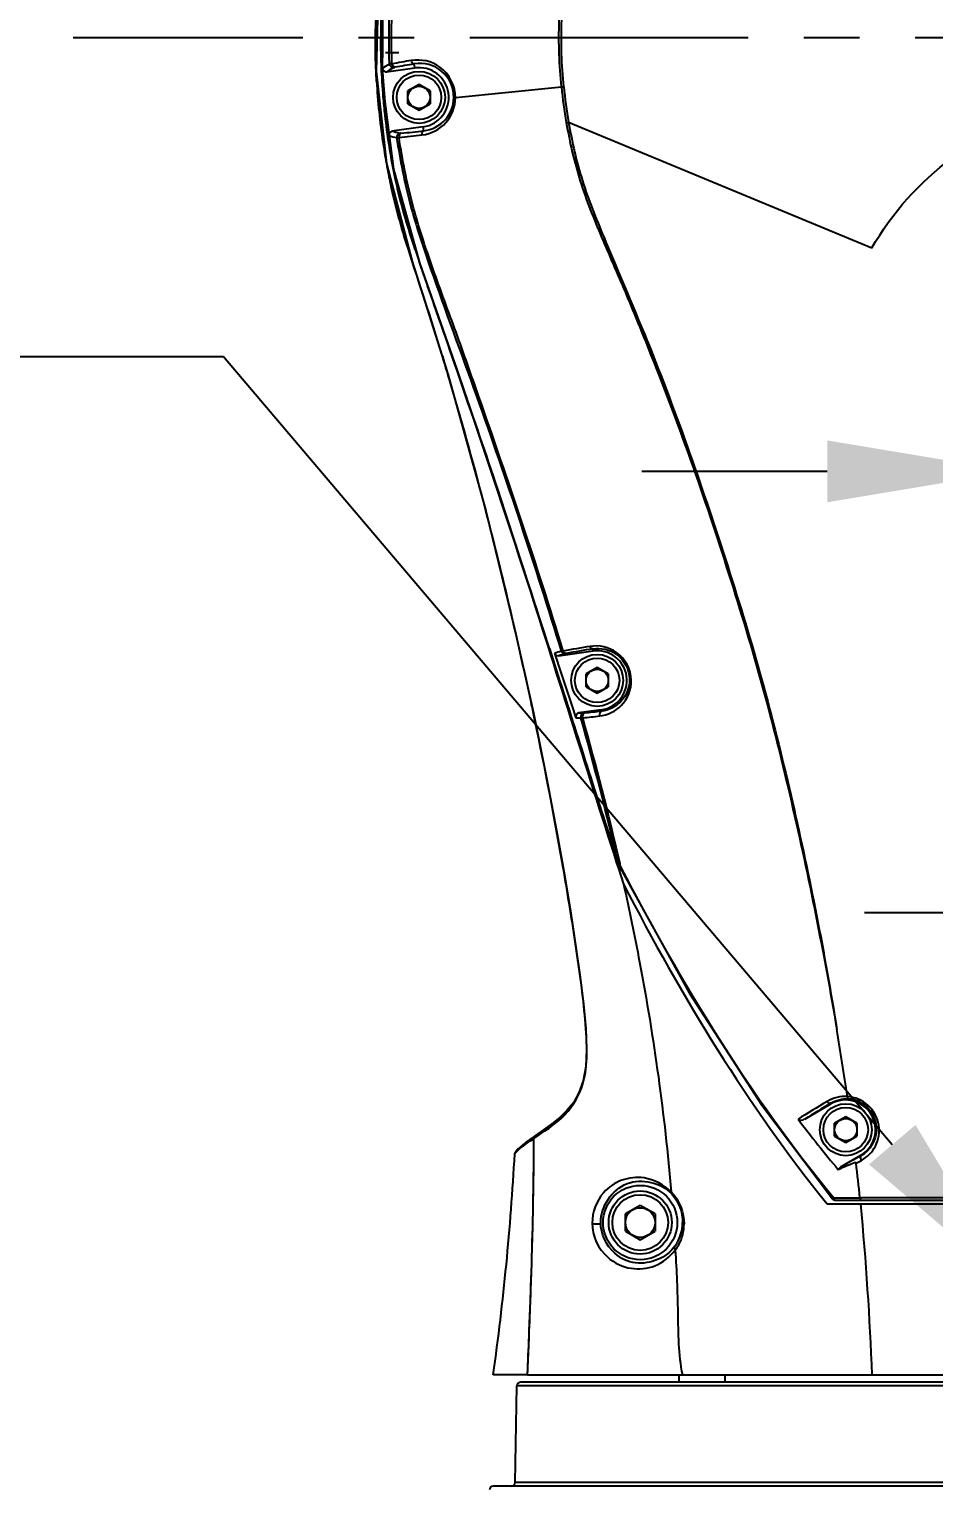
# Model space of a CAD drawing. Header units: millimetres. Extents: x 5828 to 6704, y 123 to 421.
# Drawn here: x 6402.58 to 6408.67, y 235.6 to 245.43 of the extents above; entities that cross this region are included whole.
import ezdxf
from ezdxf import colors
from ezdxf.entities.mleader import LeaderData, LeaderLine
from ezdxf.math import Vec2, Vec3

# ---------------------------------------------------------------- set-up
doc = ezdxf.new("R2010")
doc.units = ezdxf.units.MM
doc.linetypes.add('CENTER', pattern=[0.6, 0.375, -0.075, 0.075, -0.075])
for name, color, linetype in [('中心线', 7, 'Continuous'), ('外形图', 7, 'Continuous'), ('多重引线', 7, 'Continuous'), ('尺寸标注', 7, 'Continuous')]:
    doc.layers.add(name, color=color, linetype=linetype)
doc.styles.get("Standard").update_dxf_attribs({"font": 'msyh.ttc'})
doc.styles.add('微软雅黑', font='msyh.ttc', dxfattribs={"height": 1.5})
doc.dimstyles.new('尺寸标注_1_20比例', dxfattribs={"dimtxt": 1.5, "dimasz": 1.25, "dimexe": 0.5, "dimexo": 0.4, "dimgap": 0.5, "dimtad": 1, "dimdec": 1, "dimlfac": 20, "dimdsep": 46, "dimtxsty": '微软雅黑', "dimcen": 0.09, "dimadec": 0, "dimazin": 0, "dimtp": 0.01, "dimtm": 0.01, "dimtfac": 1, "dimtdec": 1, "dimtofl": 0, "dimtmove": 0, "dimatfit": 3, "dimfxl": 1, "dimtolj": 1, "dimarcsym": 0})

# ---------------------------------------------------------------- blocks, each defined once
blk = doc.blocks.new('*D1085')
at = {"layer": 'Defpoints', "color": 0}
for p in [(6409.4545, 239.3737), (6410.7045, 222.0245), (6410.7045, 221.4555)]:
    blk.add_point(p, dxfattribs=at)
at = {"layer": '尺寸标注', "color": 0, "lineweight": -2}
for p, q in [((6409.4545, 238.9737), (6409.4545, 221.5245)), ((6410.7045, 221.8555), (6410.7045, 222.5245)), ((6408.2045, 222.0245), (6403.3723, 222.0245)), ((6411.9545, 222.0245), (6413.2045, 222.0245))]:
    blk.add_line(p, q, dxfattribs=at)
at = {"layer": '尺寸标注', "color": 0}
for points in [[(6408.2045, 221.8161), (6408.2045, 222.2328), (6409.4545, 222.0245)], [(6411.9545, 222.2328), (6411.9545, 221.8161), (6410.7045, 222.0245)]]:
    blk.add_solid(points, dxfattribs=at)
at = {"layer": '尺寸标注', "color": 0, "insert": (6404.979, 223.2961), "char_height": 1.5, "attachment_point": 5, "style": '微软雅黑'}
blk.add_mtext('\\A1;\\A1;{\\fAlibaba PuHuiTi 3.0 55 Regular|b0|i0|c134|p18;25}', dxfattribs=at)
blk = doc.blocks.new('*D1086')
at = {"layer": 'Defpoints', "color": 0}
for p in [(6374.8045, 277.1443), (6410.7045, 221.4555), (6410.7045, 217.572)]:
    blk.add_point(p, dxfattribs=at)
at = {"layer": '尺寸标注', "color": 0, "lineweight": -2}
for p, q in [((6374.8045, 276.7443), (6374.8045, 217.072)), ((6410.7045, 221.0555), (6410.7045, 217.072)), ((6376.0545, 217.572), (6409.4545, 217.572))]:
    blk.add_line(p, q, dxfattribs=at)
at = {"layer": '尺寸标注', "color": 0}
for points in [[(6376.0545, 217.7803), (6376.0545, 217.3636), (6374.8045, 217.572)], [(6409.4545, 217.3636), (6409.4545, 217.7803), (6410.7045, 217.572)]]:
    blk.add_solid(points, dxfattribs=at)
at = {"layer": '尺寸标注', "color": 0, "insert": (6392.7545, 218.8436), "char_height": 1.5, "attachment_point": 5, "style": '微软雅黑'}
blk.add_mtext('\\A1;\\A1;{\\fAlibaba PuHuiTi 3.0 55 Regular|b0|i0|c134|p18;718}', dxfattribs=at)
blk = doc.blocks.new('*D1153')
at = {"layer": 'Defpoints', "color": 0}
for p in [(6412.2045, 242.4514), (6409.2045, 236.9693), (6412.2045, 236.9693)]:
    blk.add_point(p, dxfattribs=at)
at = {"layer": '尺寸标注', "color": 0, "lineweight": -2}
for p, q in [((6409.2045, 237.3693), (6409.2045, 242.9514)), ((6412.2045, 237.3693), (6412.2045, 242.9514)), ((6407.9545, 242.4514), (6406.7045, 242.4514)), ((6413.4545, 242.4514), (6420.1196, 242.4514))]:
    blk.add_line(p, q, dxfattribs=at)
at = {"layer": '尺寸标注', "color": 0}
for points in [[(6407.9545, 242.2431), (6407.9545, 242.6597), (6409.2045, 242.4514)], [(6413.4545, 242.6597), (6413.4545, 242.2431), (6412.2045, 242.4514)]]:
    blk.add_solid(points, dxfattribs=at)
at = {"layer": '尺寸标注', "color": 0, "insert": (6418.5563, 243.7266), "char_height": 1.5, "attachment_point": 5, "style": '微软雅黑'}
blk.add_mtext('\\A1;60', dxfattribs=at)
blk = doc.blocks.new('*D1158')
at = {"layer": 'Defpoints', "color": 0}
for p in [(6410.7045, 240.0772), (6410.7045, 239.4799), (6412.2045, 236.9693)]:
    blk.add_point(p, dxfattribs=at)
at = {"layer": '尺寸标注', "color": 0, "lineweight": -2}
for p, q in [((6412.2045, 237.3693), (6412.2045, 239.9799)), ((6410.7045, 239.6772), (6410.7045, 238.9799)), ((6409.4545, 239.4799), (6408.2045, 239.4799)), ((6413.4545, 239.4799), (6420.2386, 239.4799))]:
    blk.add_line(p, q, dxfattribs=at)
at = {"layer": '尺寸标注', "color": 0}
for points in [[(6409.4545, 239.2716), (6409.4545, 239.6882), (6410.7045, 239.4799)], [(6413.4545, 239.6882), (6413.4545, 239.2716), (6412.2045, 239.4799)]]:
    blk.add_solid(points, dxfattribs=at)
at = {"layer": '尺寸标注', "color": 0, "insert": (6418.6874, 240.7551), "char_height": 1.5, "attachment_point": 5, "style": '微软雅黑'}
blk.add_mtext('\\A1;30', dxfattribs=at)

msp = doc.modelspace()

# ---------------------------------------------------------------- linework, layer by layer
at = {"layer": '中心线', "linetype": 'CENTER', "ltscale": 5}
msp.add_line((6416.4211, 245.3693), (6402.8741, 245.3693), dxfattribs=at)
at = {"layer": '外形图', "linetype": 'ByBlock'}
for p, q in [((6405.0681, 245.2693), (6404.9794, 245.2693)), ((6404.9148, 245.145), (6404.9845, 244.5247)), ((6404.9862, 245.1403), (6405.1764, 245.1673)), ((6405.022, 245.1949), (6405.0059, 245.1934)), ((6405.1764, 245.1673), (6405.1726, 245.1941)), ((6405.2045, 245.0559), (6405.1295, 245.0126)), ((6405.2795, 245.0126), (6405.2045, 245.0559)), ((6405.1295, 244.926), (6405.1295, 245.0126)), ((6405.2795, 245.0126), (6405.2795, 244.926)), ((6405.4493, 244.9674), (6406.164, 245.0391)), ((6405.1295, 244.926), (6405.2045, 244.8827)), ((6405.2045, 244.8827), (6405.2795, 244.926)), ((6405.2326, 244.7713), (6405.0219, 244.7414)), ((6405.2364, 244.7446), (6405.2326, 244.7713)), ((6406.2119, 244.8024), (6408.2545, 243.956)), ((6405.7326, 242.331), (6405.8081, 242.1025)), ((6406.0825, 241.2597), (6406.1539, 241.0374)), ((6406.145, 241.21), (6406.3768, 241.2424)), ((6406.3768, 241.2424), (6406.3749, 241.2564)), ((6406.4045, 241.1309), (6406.3295, 241.0876)), ((6406.4795, 241.0876), (6406.4045, 241.1309)), ((6406.3295, 241.001), (6406.3295, 241.0876)), ((6406.4795, 241.0876), (6406.4795, 241.001)), ((6406.3295, 241.001), (6406.4045, 240.9577)), ((6406.4045, 240.9577), (6406.4795, 241.001)), ((6406.4321, 240.8462), (6406.2816, 240.8252)), ((6406.4333, 240.8376), (6406.4321, 240.8462)), ((6406.5358, 239.8146), (6406.5474, 239.7788)), ((6406.5456, 239.8178), (6406.5445, 239.8174)), ((6406.5445, 239.8174), (6406.5476, 239.8085)), ((6406.5474, 239.7788), (6406.5819, 239.673)), ((6406.5476, 239.8085), (6406.5588, 239.7825)), ((6406.5642, 239.7853), (6406.5588, 239.7825)), ((6407.8038, 238.0911), (6407.9795, 238.1925)), ((6407.9795, 238.1925), (6407.9769, 238.1969)), ((6408.0795, 238.1059), (6408.0045, 238.0626)), ((6408.0045, 237.976), (6408.0045, 238.0626)), ((6408.1545, 238.0626), (6408.0795, 238.1059)), ((6408.1545, 238.0626), (6408.1545, 237.976)), ((6405.9785, 237.9603), (6405.9799, 237.9684)), ((6405.9799, 237.9684), (6405.9838, 237.9758)), ((6405.9838, 237.9758), (6405.9896, 237.9812)), ((6405.9896, 237.9812), (6405.99, 237.9815)), ((6408.0045, 237.976), (6408.0795, 237.9327)), ((6408.0795, 237.9327), (6408.1545, 237.976)), ((6405.8529, 237.8679), (6405.8511, 237.864)), ((6405.8696, 237.8883), (6405.8533, 237.8686)), ((6405.8752, 237.8932), (6405.8604, 237.8765)), ((6405.8623, 237.8715), (6405.8632, 237.8725)), ((6408.1795, 237.8461), (6408.0543, 237.7739)), ((6408.181, 237.8435), (6408.1795, 237.8461)), ((6406.6945, 237.5098), (6406.5945, 237.4521)), ((6406.7945, 237.4521), (6406.6945, 237.5098)), ((6407.954, 237.5193), (6413.0872, 237.5193)), ((6407.9988, 237.5599), (6407.9909, 237.5534)), ((6407.9988, 237.5599), (6408.0102, 237.5599)), ((6408.0102, 237.5599), (6408.1744, 237.5599)), ((6408.0102, 237.5443), (6412.9999, 237.5443)), ((6408.1744, 237.5598), (6408.1845, 237.5598)), ((6406.5945, 237.3366), (6406.5945, 237.4521)), ((6406.7945, 237.4521), (6406.7945, 237.3366)), ((6406.5945, 237.3366), (6406.6945, 237.2789)), ((6406.6945, 237.2789), (6406.7945, 237.3366)), ((6405.9348, 236.3693), (6405.7045, 236.3693)), ((6405.8523, 235.6439), (6405.8637, 236.2948)), ((6415.5443, 236.2948), (6405.8637, 236.2948)), ((6415.5193, 236.3193), (6405.8887, 236.3193)), ((6405.9348, 236.3688), (6415.4742, 236.3688)), ((6406.9545, 236.3693), (6406.9545, 236.3193)), ((6407.2676, 236.3193), (6407.2676, 236.3693)), ((6415.7049, 235.6193), (6405.7041, 235.6193)), ((6415.5567, 235.6439), (6405.8523, 235.6439))]:
    msp.add_line(p, q, dxfattribs=at)
for points in [[(6414.382, 245.0628), (6414.0803, 246.099), (6413.7701, 246.9127), (6413.3991, 247.5964), (6412.9739, 248.1889), (6412.5284, 248.6585), (6412.0384, 249.0483), (6411.4968, 249.3679), (6410.9146, 249.6106), (6410.3057, 249.7704), (6409.6807, 249.8445), (6409.0477, 249.8316), (6408.4227, 249.732), (6407.8217, 249.5486), (6407.2532, 249.2843), (6406.7247, 248.9427), (6406.2473, 248.5308), (6405.8327, 248.0586), (6405.489, 247.5363), (6405.2211, 246.972), (6405.0339, 246.376), (6404.9311, 245.7624), (6404.9148, 245.145)], [(6404.9598, 245.6971), (6404.955, 245.0797)], [(6405.0343, 245.1698), (6405.0356, 245.1702), (6405.0383, 245.1708), (6405.0423, 245.1715)], [(6404.955, 245.0797), (6405.0317, 244.4855), (6405.2069, 243.8552), (6405.461, 243.1314), (6405.7535, 242.268), (6406.1023, 241.1969), (6406.5445, 239.8174)], [(6405.0827, 244.7276), (6405.079, 244.7272), (6405.0762, 244.727), (6405.0749, 244.727)], [(6404.9845, 244.5247), (6405.1585, 243.8653), (6405.4007, 243.0989), (6405.6549, 242.1849)], [(6405.6549, 242.1849), (6405.8486, 241.3938), (6405.9744, 240.8254), (6406.0631, 240.3885), (6406.1303, 240.0335), (6406.1833, 239.7345), (6406.2261, 239.4763), (6406.2611, 239.2493), (6406.2895, 239.047), (6406.3119, 238.8652), (6406.3276, 238.7005), (6406.3334, 238.5571), (6406.3274, 238.442), (6406.3106, 238.3477), (6406.2819, 238.2668), (6406.244, 238.2013), (6406.2005, 238.1475), (6406.1518, 238.1011), (6406.0988, 238.0589), (6406.0427, 238.0183), (6405.9896, 237.9812)], [(6406.1175, 241.2268), (6406.1235, 241.2171), (6406.1333, 241.2111), (6406.145, 241.21)], [(6406.1753, 241.2417), (6406.1694, 241.241), (6406.1649, 241.2406), (6406.162, 241.2406)], [(6406.2941, 240.7926), (6406.2972, 240.7922), (6406.3015, 240.7921), (6406.3071, 240.7924)], [(6406.5588, 239.7825), (6407.0245, 238.941), (6407.5132, 238.1838), (6407.9909, 237.5534)], [(6408.0899, 238.2425), (6408.0918, 238.2345), (6408.0944, 238.229), (6408.0977, 238.2266)], [(6405.9896, 237.9812), (6405.915, 237.9275), (6405.8696, 237.8883)], [(6405.9723, 237.969), (6405.9273, 237.9368), (6405.9224, 237.9328)], [(6405.9785, 237.9603), (6405.9799, 237.9684), (6405.9838, 237.9758), (6405.9896, 237.9812)], [(6405.8511, 237.864), (6405.8504, 237.8621), (6405.8497, 237.8587), (6405.8496, 237.8568)], [(6406.9044, 237.5892), (6406.9029, 237.592), (6406.9026, 237.5956), (6406.9033, 237.6001)], [(6408.1744, 237.5599), (6408.1769, 237.5517), (6408.1805, 237.5462), (6408.1847, 237.5443)], [(6406.9285, 237.2351), (6406.9256, 237.2269), (6406.9264, 237.2174), (6406.931, 237.2081)]]:
    msp.add_lwpolyline(points, dxfattribs=at)
for centre, radius in [((6405.2045, 244.9693), 0.175), ((6405.2045, 244.9693), 0.15), ((6405.2045, 244.9693), 0.075), ((6406.4045, 241.0443), 0.175), ((6406.4045, 241.0443), 0.15), ((6406.4045, 241.0443), 0.075), ((6408.0795, 238.0193), 0.175), ((6408.0795, 238.0193), 0.15), ((6408.0795, 238.0193), 0.075), ((6406.6945, 237.3943), 0.25), ((6406.6945, 237.3943), 0.2125), ((6406.6945, 237.3943), 0.1875), ((6406.6945, 237.3943), 0.1)]:
    msp.add_circle(centre, radius, dxfattribs=at)
for centre, radius, start, end in [((6409.4547, 245.3557), 4.5093, 181.26687, 183.51256), ((6409.5207, 245.3619), 4.574, 180.48081, 182.81901), ((6409.3995, 245.3596), 4.4461, 182.52206, 188.36075), ((6414.3851, 191.5543), 54.4516, 99.76147, 99.9014), ((6414.3911, 191.6116), 54.3697, 99.76177, 99.90112), ((6405.2117, 244.9704), 0.2271, 359.68586, 99.91909), ((6405.2045, 244.9693), 0.2, 278.08263, 98.08263), ((6409.477, 245.3429), 4.5665, 183.32747, 188.48115), ((6409.652, 245.3677), 4.7055, 182.8115, 183.51229), ((6409.5247, 245.3598), 4.5794, 183.51023, 184.81027), ((6409.7124, 245.3714), 4.766, 183.51215, 184.13611), ((6406.0909, 245.9916), 0.9553, 274.37729, 275.31859), ((6409.4523, 245.3597), 3.2882, 185.57182, 189.75593), ((6409.7683, 245.3754), 4.8221, 184.13603, 184.71019), ((6409.5817, 245.3647), 4.6366, 184.81086, 186.37997), ((6409.5229, 245.353), 4.5756, 184.68191, 187.61294), ((6405.1959, 244.9682), 0.2533, 276.39108, 359.83058), ((6405.2117, 244.9702), 0.227, 276.23712, 359.7356), ((6409.4919, 245.3711), 3.3444, 185.69654, 189.83316), ((6409.4508, 245.3487), 4.5048, 186.36342, 188.89604), ((6408.9681, 245.277), 4.0157, 187.5875, 192.0986), ((6399.8117, 293.0924), 48.6513, 276.21982, 276.40193), ((6406.076, 245.6284), 0.8372, 278.29238, 279.33811), ((6409.344, 245.3227), 4.4319, 188.47649, 190.37225), ((6409.0906, 245.2912), 4.14, 188.88083, 192.6758), ((6399.2727, 297.6467), 53.2638, 276.24796, 276.41532), ((6409.3457, 245.3305), 4.4347, 189.42624, 190.46489), ((6409.1461, 245.2865), 4.2308, 190.37232, 192.34574), ((6409.3664, 245.3344), 4.4558, 190.46565, 192.55146), ((6421.9681, 249.5048), 17.6871, 198.81491, 198.98914), ((6369.2731, 232.3968), 37.6795, 16.41446, 16.7471), ((6384.3159, 236.906), 21.9763, 16.16952, 16.71504), ((6380.4873, 235.6761), 25.9956, 14.49998, 16.46582), ((6376.0591, 234.5148), 30.5737, 11.99365, 14.52911), ((6281.1132, 201.0444), 131.2806, 17.838229, 18.22509), ((6407.2538, 237.8227), 3.5642, 107.39075, 108.12489), ((6412.2679, 206.6341), 35.1398, 99.68438, 99.98452), ((6412.0978, 207.6431), 34.0971, 99.66233, 99.96911), ((6406.4045, 241.0443), 0.2, 277.94772, 97.94772), ((6375.5247, 234.3967), 31.121, 11.82351, 12.00189), ((6406.3053, 246.1842), 5.359, 269.74651, 270.08981), ((6403.0256, 272.5877), 31.9324, 275.9215, 276.12604), ((6387.0575, 235.3123), 20.002, 13.01766, 15.90131), ((6403.0289, 272.2524), 31.6303, 275.94886, 276.15701), ((6387.0622, 235.3419), 20.0018, 12.93755, 15.81316), ((6406.693, 239.8786), 0.1595, 202.43148, 207.11473), ((6461.1122, 151.0731), 102.0486, 121.378226, 121.492303), ((6408.0795, 238.0193), 0.2, 300, 120), ((6408.0826, 238.0227), 0.2045, 359.06039, 85.75079), ((6415.6291, 244.0736), 9.8873, 217.23939, 219.76327), ((6376.8039, 238.06), 29.1747, 358.74064, 359.80424), ((6410.4891, 231.4075), 7.9552, 124.39767, 124.54203), ((6405.8762, 237.8544), 0.0269, 148.3092, 159.01205), ((6405.8767, 237.8541), 0.0274, 142.1536, 148.27882), ((6387.9914, 238.8467), 17.8855, 352.03805, 356.82727), ((6408.0102, 237.5693), 0.025, 219.44142, 270.00205), ((6411.998, -1894.0332), 2131.5964, 89.9730614, 90.1025044), ((6372.2322, 238.1589), 33.7475, 358.26667, 358.74337), ((6406.7009, 237.3973), 0.2795, 324.53431, 359.39589), ((6365.7938, 238.3527), 40.1888, 357.91597, 358.26809), ((6336.6103, 239.4563), 69.3932, 357.450371, 357.881665), ((6405.8887, 236.2943), 0.025, 90, 179), ((6405.704, 235.5943), 0.025, 90, 178.2299), ((6405.8273, 235.6443), 0.025, 270.00085, 359)]:
    msp.add_arc(centre, radius, start, end, dxfattribs=at)
for points, knots in [([(6404.9182, 245.0779), (6404.8846, 245.657), (6405.0495, 246.8412), (6405.9495, 248.3801), (6407.3622, 249.4709), (6409.0819, 249.9478), (6410.8535, 249.7494), (6412.4278, 248.9014), (6413.3601, 247.7471), (6413.8833, 246.7054), (6414.066, 246.1506), (6414.1526, 245.8726)], [0, 0, 0, 0, 0.124893, 0.249815, 0.374756, 0.499695, 0.624629, 0.749561, 0.87458, 0.937309, 1, 1, 1, 1]), ([(6413.7891, 246.6411), (6413.6234, 247.1502), (6413.1159, 248.1205), (6411.907, 249.2266), (6410.3834, 249.8359), (6408.7445, 249.8738), (6407.1938, 249.34), (6405.93, 248.2941), (6405.1116, 246.8748), (6404.9347, 245.7909), (6404.9465, 245.256)], [0, 0, 0, 0, 0.125059, 0.250048, 0.375047, 0.500051, 0.625038, 0.750046, 0.875034, 1, 1, 1, 1]), ([(6414.4266, 242.6117), (6414.4117, 242.9639), (6414.36, 243.6673), (6414.2266, 244.7174), (6414.0197, 245.7539), (6413.7804, 246.7873), (6413.3097, 247.7445), (6412.6432, 248.5749), (6411.7985, 249.226), (6410.5095, 249.807), (6408.6949, 249.9397), (6407.0179, 249.2342), (6405.9831, 248.2694), (6405.1987, 247.0952), (6404.941, 246.0224), (6404.9468, 245.3235)], [0, 0, 0, 0, 0.062737, 0.12547, 0.188196, 0.250917, 0.313571, 0.376217, 0.438857, 0.501499, 0.625927, 0.750336, 0.812977, 0.875617, 1, 1, 1, 1]), ([(6405.0059, 245.1934), (6404.984, 245.7163), (6405.1345, 246.7789), (6405.892, 248.1902), (6407.0922, 249.2528), (6408.0935, 249.6388), (6408.6076, 249.7377)], [0, 0, 0, 0, 0.249933, 0.499961, 0.749999, 1, 1, 1, 1]), ([(6405.022, 245.1949), (6405.0007, 245.7156), (6405.151, 246.7737), (6405.9047, 248.1797), (6407.0995, 249.2391), (6408.097, 249.6246), (6408.6093, 249.7235)], [0, 0, 0, 0, 0.249871, 0.499834, 0.749867, 1, 1, 1, 1]), ([(6406.1638, 245.0391), (6406.1189, 245.4805), (6406.2114, 246.3922), (6406.8768, 247.5861), (6407.9605, 248.4222), (6409.2852, 248.7637), (6410.6385, 248.5559), (6411.7966, 247.8316), (6412.4542, 246.8928), (6412.7062, 246.0379), (6412.8037, 245.604), (6412.8514, 245.3869)], [0, 0, 0, 0, 0.124924, 0.249903, 0.374884, 0.499868, 0.624865, 0.749845, 0.874721, 0.9374, 1, 1, 1, 1]), ([(6406.1794, 245.0404), (6406.1355, 245.4797), (6406.2287, 246.3868), (6406.8906, 247.575), (6407.9687, 248.4081), (6409.2878, 248.7484), (6410.6356, 248.541), (6411.7875, 247.8184), (6412.4436, 246.8844), (6412.6933, 246.0322), (6412.7912, 245.6001), (6412.8387, 245.3836)], [0, 0, 0, 0, 0.124877, 0.249782, 0.374713, 0.499726, 0.624758, 0.749717, 0.874604, 0.937327, 1, 1, 1, 1]), ([(6405.0423, 245.1715), (6405.0375, 245.171), (6405.0275, 245.1791), (6405.0227, 245.1889), (6405.022, 245.1949)], [0, 0, 0, 0, 0.441843, 1, 1, 1, 1]), ([(6405.1723, 245.1941), (6405.1677, 245.1937), (6405.1572, 245.2008), (6405.1538, 245.2115), (6405.153, 245.2176)], [0, 0, 0, 0, 0.428948, 1, 1, 1, 1]), ([(6405.4493, 244.9674), (6405.4505, 245.0444), (6405.3739, 245.1962), (6405.2178, 245.2276), (6405.1531, 245.2176)], [0, 0, 0, 0, 0.540505, 1, 1, 1, 1]), ([(6405.4387, 244.9696), (6405.4391, 244.9686), (6405.4438, 244.9684), (6405.4467, 244.9676), (6405.4492, 244.9674)], [0, 0, 0, 0, 0.289415, 1, 1, 1, 1]), ([(6408.2545, 243.956), (6408.3904, 244.1903), (6408.7664, 244.6113), (6409.5475, 244.9666), (6410.429, 244.9695), (6410.9738, 244.7148), (6411.2045, 244.5372)], [0, 0, 0, 0, 0.240571, 0.48548, 0.741374, 1, 1, 1, 1]), ([(6405.2364, 244.7446), (6405.2318, 244.7437), (6405.2235, 244.7339), (6405.2232, 244.7227), (6405.2241, 244.7165)], [0, 0, 0, 0, 0.427397, 1, 1, 1, 1]), ([(6406.1966, 244.8), (6406.2196, 244.6668), (6406.2801, 244.4023), (6406.4329, 244.0263), (6406.5958, 243.656), (6406.7998, 243.1573), (6407.0392, 242.5293), (6407.2924, 241.7662), (6407.5255, 241.0013), (6407.7783, 239.9793), (6407.9324, 239.2082), (6408.019, 238.6942)], [0, 0, 0, 0, 0.063455, 0.126833, 0.190214, 0.253501, 0.379842, 0.505737, 0.630985, 0.755242, 1, 1, 1, 1]), ([(6406.2119, 244.8023), (6406.2349, 244.6692), (6406.2946, 244.4045), (6406.4989, 243.9038), (6406.7671, 243.2862), (6407.0478, 242.5293), (6407.3022, 241.7668), (6407.5337, 241.0014), (6407.7848, 239.9794), (6407.9377, 239.2082), (6408.0191, 238.6937)], [0, 0, 0, 0, 0.063458, 0.126855, 0.253536, 0.379887, 0.5058, 0.631072, 0.755347, 1, 1, 1, 1]), ([(6405.0536, 244.6984), (6405.0765, 244.5479), (6405.1352, 244.2484), (6405.3295, 243.6715), (6405.6984, 242.6789), (6405.9861, 241.8179), (6406.162, 241.2407)], [0, 0, 0, 0, 0.125652, 0.251182, 0.501888, 1, 1, 1, 1]), ([(6405.0538, 244.6984), (6405.0554, 244.698), (6405.0608, 244.6988), (6405.066, 244.699), (6405.0695, 244.6993)], [0, 0, 0, 0, 0.323419, 1, 1, 1, 1]), ([(6405.0827, 244.7276), (6405.0779, 244.7267), (6405.0705, 244.7162), (6405.0686, 244.7053), (6405.0695, 244.6993)], [0, 0, 0, 0, 0.443658, 1, 1, 1, 1]), ([(6406.1753, 241.2417), (6406, 241.8188), (6405.7558, 242.5333), (6405.455, 243.3887), (6405.295, 243.8154), (6405.151, 244.2491), (6405.092, 244.5488), (6405.0695, 244.6993)], [0, 0, 0, 0, 0.497948, 0.623186, 0.748615, 0.874292, 1, 1, 1, 1]), ([(6405.2599, 243.7012), (6405.4861, 243.0581), (6405.9241, 241.7665), (6406.3258, 240.4633), (6406.5358, 239.8146)], [0, 0, 0, 0, 0.499998, 1, 1, 1, 1]), ([(6406.1885, 241.224), (6406.183, 241.2232), (6406.1712, 241.2258), (6406.1638, 241.2354), (6406.162, 241.2406)], [0, 0, 0, 0, 0.496545, 1, 1, 1, 1]), ([(6406.1949, 241.2253), (6406.1909, 241.2249), (6406.1816, 241.2287), (6406.1769, 241.237), (6406.1753, 241.2417)], [0, 0, 0, 0, 0.445602, 1, 1, 1, 1]), ([(6406.1885, 241.224), (6406.1893, 241.2242), (6406.1914, 241.2247), (6406.1936, 241.2251), (6406.195, 241.2253)], [0, 0, 0, 0, 0.367738, 1, 1, 1, 1]), ([(6406.4214, 240.8046), (6406.475, 240.8114), (6406.5886, 240.8642), (6406.6644, 241.0557), (6406.5613, 241.2528), (6406.417, 241.2824), (6406.3566, 241.2732)], [0, 0, 0, 0, 0.219335, 0.46676, 0.75193, 1, 1, 1, 1]), ([(6406.3749, 241.2564), (6406.3713, 241.2561), (6406.3624, 241.2602), (6406.3582, 241.2683), (6406.3566, 241.2732)], [0, 0, 0, 0, 0.414712, 1, 1, 1, 1]), ([(6406.3749, 241.2564), (6406.4286, 241.2658), (6406.5583, 241.2375), (6406.6497, 241.061), (6406.5818, 240.8907), (6406.4809, 240.8425), (6406.4333, 240.8376)], [0, 0, 0, 0, 0.247861, 0.535521, 0.782698, 1, 1, 1, 1]), ([(6406.32, 240.8257), (6406.3187, 240.8255), (6406.3166, 240.8253), (6406.3145, 240.8252), (6406.3137, 240.8252)], [0, 0, 0, 0, 0.616678, 1, 1, 1, 1]), ([(6405.995, 237.9716), (6406.0708, 238.0236), (6406.2185, 238.1185), (6406.3269, 238.3414), (6406.3393, 238.5667), (6406.3162, 238.8771), (6406.2581, 239.2869), (6406.1502, 239.9488), (6406.0543, 240.444), (6405.9854, 240.7733)], [0, 0, 0, 0, 0.093142, 0.173334, 0.239746, 0.320145, 0.488797, 0.658936, 1, 1, 1, 1]), ([(6406.2607, 240.7929), (6406.2662, 240.7928), (6406.2774, 240.7927), (6406.2885, 240.7926), (6406.2941, 240.7926)], [0, 0, 0, 0, 0.494824, 1, 1, 1, 1]), ([(6406.551, 239.8059), (6406.5529, 239.8023), (6406.557, 239.7952), (6406.5617, 239.7885), (6406.5642, 239.7853)], [0, 0, 0, 0, 0.500193, 1, 1, 1, 1]), ([(6406.5821, 239.6725), (6406.6208, 239.4982), (6406.7623, 238.8135), (6406.8594, 238.1193), (6406.9028, 237.6005)], [0, 0, 0, 0, 0.255404, 1, 1, 1, 1]), ([(6407.9769, 238.1969), (6407.9735, 238.1952), (6407.9627, 238.1978), (6407.9564, 238.205), (6407.9534, 238.2095)], [0, 0, 0, 0, 0.411355, 1, 1, 1, 1]), ([(6408.1846, 237.8126), (6408.2239, 237.8346), (6408.2931, 237.9044), (6408.3174, 238.0548), (6408.2426, 238.1962), (6408.1408, 238.2389), (6408.0903, 238.2426)], [0, 0, 0, 0, 0.232772, 0.476328, 0.738279, 1, 1, 1, 1]), ([(6405.8632, 237.8725), (6405.869, 237.8784), (6405.9049, 237.9109), (6405.9454, 237.9378), (6405.9785, 237.9603)], [0, 0, 0, 0, 0.171544, 1, 1, 1, 1]), ([(6405.8496, 237.8568), (6405.8495, 237.8551), (6405.8563, 237.8674), (6405.859, 237.8681), (6405.8623, 237.8715)], [0, 0, 0, 0, 0.262378, 1, 1, 1, 1]), ([(6405.8496, 237.8568), (6405.8496, 237.8581), (6405.85, 237.8605), (6405.8507, 237.8629), (6405.8511, 237.864)], [0, 0, 0, 0, 0.502666, 1, 1, 1, 1]), ([(6405.855, 237.8709), (6405.8559, 237.872), (6405.8576, 237.8739), (6405.8596, 237.8756), (6405.8607, 237.8762)], [0, 0, 0, 0, 0.514778, 1, 1, 1, 1]), ([(6408.149, 237.7934), (6408.1501, 237.8046), (6408.1112, 237.7837), (6408.0799, 237.7748), (6408.048, 237.7586), (6408.0288, 237.7495)], [0, 0, 0, 0, 0.261417, 0.503452, 1, 1, 1, 1]), ([(6408.181, 237.8435), (6408.1774, 237.8411), (6408.1762, 237.8276), (6408.1809, 237.8181), (6408.1845, 237.8126)], [0, 0, 0, 0, 0.39319, 1, 1, 1, 1]), ([(6406.9028, 237.6005), (6406.8545, 237.649), (6406.7406, 237.7098), (6406.5668, 237.6904), (6406.4179, 237.5912), (6406.3705, 237.4634), (6406.3707, 237.3906)], [0, 0, 0, 0, 0.284151, 0.49198, 0.697773, 1, 1, 1, 1]), ([(6406.4282, 237.3943), (6406.4275, 237.4999), (6406.5745, 237.7279), (6406.8341, 237.6629), (6406.9044, 237.5892)], [0, 0, 0, 0, 0.508973, 1, 1, 1, 1]), ([(6407.9988, 237.5599), (6407.9993, 237.5571), (6408.0008, 237.5522), (6408.0037, 237.5477), (6408.0055, 237.5462)], [0, 0, 0, 0, 0.550734, 1, 1, 1, 1]), ([(6408.0055, 237.5462), (6408.0062, 237.5457), (6408.0077, 237.5447), (6408.0094, 237.5443), (6408.0102, 237.5443)], [0, 0, 0, 0, 0.533954, 1, 1, 1, 1]), ([(6406.3707, 237.3906), (6406.3697, 237.3062), (6406.4401, 237.1574), (6406.6266, 237.0719), (6406.8036, 237.0894), (6406.8946, 237.1636), (6406.9309, 237.2081)], [0, 0, 0, 0, 0.332827, 0.561504, 0.773537, 1, 1, 1, 1]), ([(6406.3707, 237.3906), (6406.3792, 237.3847), (6406.3969, 237.386), (6406.4277, 237.3849), (6406.4282, 237.3943)], [0, 0, 0, 0, 0.523038, 1, 1, 1, 1]), ([(6406.9285, 237.2351), (6406.8725, 237.1572), (6406.7018, 237.0859), (6406.4902, 237.1855), (6406.4286, 237.3183), (6406.4282, 237.3943)], [0, 0, 0, 0, 0.429454, 0.660081, 1, 1, 1, 1]), ([(6406.9309, 237.2081), (6406.9396, 237.2193), (6406.9742, 237.2713), (6406.9892, 237.3354), (6406.9901, 237.3835)], [0, 0, 0, 0, 0.227095, 1, 1, 1, 1]), ([(6406.9804, 237.3943), (6406.9804, 237.3922), (6406.9831, 237.3874), (6406.9874, 237.3847), (6406.9901, 237.3835)], [0, 0, 0, 0, 0.421976, 1, 1, 1, 1]), ([(6406.9309, 237.2081), (6406.9393, 237.069), (6406.9518, 236.79), (6406.9483, 236.5064), (6406.9791, 236.3689)], [0, 0, 0, 0, 0.497097, 1, 1, 1, 1])]:
    msp.add_open_spline(points, degree=3, knots=knots, dxfattribs=at)
for points in [[(6405.0059, 245.1934), (6404.9893, 245.1846), (6404.9729, 245.1751), (6404.9577, 245.1639)], [(6404.9577, 245.164), (6404.9583, 245.1516), (6404.974, 245.1386), (6404.9862, 245.1403)], [(6404.9862, 245.1403), (6405.0013, 245.1515), (6405.0177, 245.161), (6405.0343, 245.1698)], [(6405.0343, 245.1697), (6405.0221, 245.168), (6405.0065, 245.1811), (6405.0059, 245.1934)], [(6405.0219, 244.7414), (6405.0102, 244.7397), (6404.999, 244.7248), (6405.0007, 244.7131)], [(6405.0007, 244.7131), (6405.0178, 244.7065), (6405.0358, 244.7022), (6405.0538, 244.6984)], [(6405.0749, 244.727), (6405.0569, 244.7306), (6405.039, 244.735), (6405.0219, 244.7414)], [(6405.0749, 244.727), (6405.0632, 244.7253), (6405.052, 244.7101), (6405.0538, 244.6984)], [(6405.13, 243.953), (6405.0848, 244.0941), (6405.0449, 244.2372), (6405.0132, 244.3819)], [(6405.0171, 244.3661), (6405.051, 244.2137), (6405.0939, 244.0633), (6405.1417, 243.9147)], [(6405.0416, 244.4353), (6405.0726, 244.2915), (6405.1128, 244.1495), (6405.1572, 244.0092)], [(6405.0515, 244.3828), (6405.0848, 244.2352), (6405.1278, 244.0898), (6405.1754, 243.9462)], [(6405.1572, 244.0092), (6405.1793, 243.9393), (6405.2025, 243.8698), (6405.2261, 243.8005)], [(6405.3544, 243.2541), (6405.2838, 243.4883), (6405.2045, 243.7199), (6405.13, 243.953)], [(6405.2435, 243.7496), (6405.4063, 243.2766), (6405.575, 242.8057), (6405.7326, 242.331)], [(6406.162, 241.2406), (6406.1471, 241.2362), (6406.1323, 241.2315), (6406.1175, 241.2268)], [(6406.1175, 241.2268), (6406.1653, 241.0822), (6406.2131, 240.9375), (6406.2607, 240.7929)], [(6406.1539, 241.0374), (6406.2843, 240.6308), (6406.4125, 240.2235), (6406.5456, 239.8178)], [(6406.2816, 240.8252), (6406.2688, 240.8234), (6406.2567, 240.805), (6406.2607, 240.7929)], [(6406.3137, 240.8252), (6406.3011, 240.8233), (6406.2903, 240.8046), (6406.2941, 240.7926)], [(6406.32, 240.8257), (6406.3083, 240.8236), (6406.3036, 240.8038), (6406.3071, 240.7924)], [(6406.4333, 240.8376), (6406.4218, 240.8356), (6406.418, 240.8158), (6406.4214, 240.8046)], [(6406.5642, 239.7852), (6406.5616, 239.7969), (6406.559, 239.8085), (6406.5563, 239.8201)], [(6406.5642, 239.7853), (6406.9715, 239.0023), (6407.4372, 238.2407), (6407.9988, 237.5599)], [(6406.5819, 239.673), (6406.9721, 238.9165), (6407.4188, 238.1812), (6407.954, 237.5193)], [(6408.0903, 238.2426), (6408.0688, 238.3935), (6408.044, 238.5439), (6408.019, 238.6942)], [(6407.9534, 238.2095), (6407.8881, 238.1699), (6407.8229, 238.1301), (6407.7577, 238.0903)], [(6408.0903, 238.2425), (6408.0435, 238.2462), (6407.9937, 238.2337), (6407.9534, 238.2096)], [(6407.9769, 238.1969), (6408.0123, 238.2186), (6408.0564, 238.2295), (6408.0977, 238.2266)], [(6407.7577, 238.0904), (6407.7661, 238.0792), (6407.7939, 238.0801), (6407.7995, 238.0929)], [(6405.9348, 236.3688), (6405.958, 236.899), (6405.9767, 237.4296), (6405.9785, 237.9603)], [(6408.287, 238.0193), (6408.2859, 237.9509), (6408.241, 237.8764), (6408.181, 237.8435)], [(6408.0543, 237.7739), (6408.0442, 237.768), (6408.0344, 237.7599), (6408.0288, 237.7495)], [(6408.181, 237.8435), (6408.1388, 237.8202), (6408.0966, 237.797), (6408.0543, 237.7739)], [(6408.149, 237.7934), (6408.161, 237.7994), (6408.1727, 237.8061), (6408.1845, 237.8126)], [(6408.1747, 237.5598), (6408.1666, 237.6377), (6408.1584, 237.7155), (6408.1492, 237.7932)], [(6406.9033, 237.6001), (6406.9585, 237.5453), (6406.9908, 237.4613), (6406.9901, 237.3835)], [(6406.9044, 237.5892), (6406.9522, 237.5384), (6406.9811, 237.464), (6406.9804, 237.3943)], [(6408.1788, 237.5193), (6408.2141, 237.1366), (6408.2405, 236.7529), (6408.2546, 236.3688)]]:
    msp.add_open_spline(points, degree=3, dxfattribs=at)

# ---------------------------------------------------------------- dimensions: what is measured, and where the dimension line sits
at = {"layer": '尺寸标注'}
dim = msp.add_linear_dim(base=(6410.7045, 217.572), p1=(6374.8045, 277.1443), p2=(6410.7045, 221.4555), text='\\A1;{\\fAlibaba PuHuiTi 3.0 55 Regular|b0|i0|c134|p18;<>}', dimstyle='尺寸标注_1_20比例', dxfattribs=at)
dim.commit()
dim.dimension.update_dxf_attribs({"geometry": '*D1086', "text_midpoint": (6392.7545, 218.8436)})
for base, p1, p2, picture, middle in [((6412.2045, 242.4514), (6409.2045, 236.9693), (6412.2045, 236.9693), '*D1153', (6418.5563, 242.4514)), ((6410.7045, 239.4799), (6412.2045, 236.9693), (6410.7045, 240.0772), '*D1158', (6418.6874, 239.4799))]:
    dim = msp.add_linear_dim(base=base, p1=p1, p2=p2, dimstyle='尺寸标注_1_20比例', dxfattribs=at)
    dim.commit()
    dim.dimension.update_dxf_attribs({"geometry": picture, "text_midpoint": middle, "dimtype": 160})
dim = msp.add_linear_dim(base=(6410.7045, 222.0245), p1=(6409.4545, 239.3737), p2=(6410.7045, 221.4555), text='\\A1;{\\fAlibaba PuHuiTi 3.0 55 Regular|b0|i0|c134|p18;<>}', dimstyle='尺寸标注_1_20比例', dxfattribs=at)
dim.commit()
dim.dimension.update_dxf_attribs({"geometry": '*D1085', "text_midpoint": (6404.979, 222.0245), "dimtype": 160})

# ---------------------------------------------------------------- leaders
at = {"layer": '多重引线'}
ml = msp.add_multileader_mtext('Standard', dxfattribs=at)
ml.set_content('{\\A1;\\fAlibaba PuHuiTi 3.0 65 Medium|b0|i0|c134|p18;\\C256;4×Φ8H7({\\H0.7x;\\S+0.012^   0;}) depth6\\P\\C0;4×M6 depth12}')
ml.set_leader_properties(linetype='ByLayer')
ml.build(insert=Vec2(0, 0))
ml.multileader.update_dxf_attribs({"text_left_attachment_type": 5, "text_right_attachment_type": 5, "dogleg_length": 2, "arrow_head_size": 1.25})
ctx = ml.context
ctx.base_point, ctx.char_height, ctx.arrow_head_size, ctx.landing_gap_size, ctx.plane_origin = Vec3(6378.4008, 243.2236), 1.5, 1.25, 0.5, Vec3(6411.367, 239.0458)
ctx.left_attachment, ctx.right_attachment, ctx.text_align_type = 5, 5, 1
notes = []
notes.append((ctx, [(0, (1, 1, 0), (6403.8867, 243.2236), (-1, 0), 2, [(0, [(6409.2017, 236.9658)], 0, [])])]))
ctx.mtext.insert, ctx.mtext.alignment, ctx.mtext.flow_direction = Vec3(6390.1438, 248.309), 2, 5
for ctx, leaders in notes:
    for number, flags, end, landing, length, lines in leaders:
        leader = LeaderData()
        leader.index, (leader.has_last_leader_line, leader.has_dogleg_vector, leader.attachment_direction) = number, flags
        leader.last_leader_point, leader.dogleg_vector, leader.dogleg_length = Vec3(end), Vec3(landing), length
        for number, points, colour, breaks in lines:
            line = LeaderLine()
            line.index, line.vertices, line.color, line.breaks = number, Vec3.list(points), colors.encode_raw_color(colour), breaks
            leader.lines.append(line)
        ctx.leaders.append(leader)

doc.saveas('drawing.dxf')
